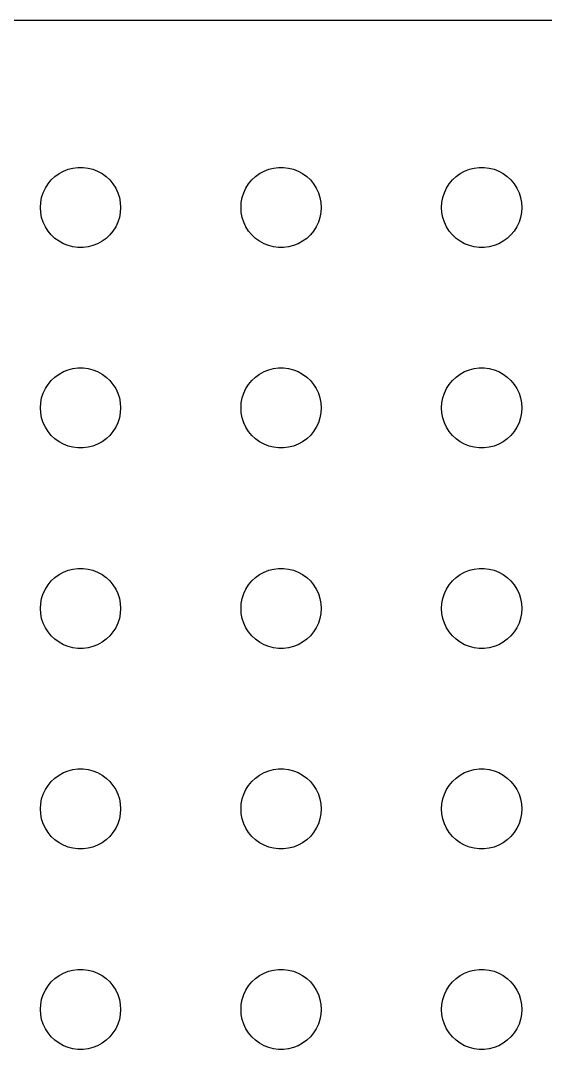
# Model space of a CAD drawing. Header units: metres. Extents: x -37 to 37, y 215 to 541.
# Drawn here: x -2.24 to 17.38, y 502.5 to 540.99 of the extents above; entities that cross this region are included whole.
import ezdxf

# ---------------------------------------------------------------- set-up
doc = ezdxf.new("R2010")
doc.units = ezdxf.units.M

msp = doc.modelspace()

# ---------------------------------------------------------------- linework, layer by layer
for p, q in [((32.3139, 540.99), (-32.3139, 540.99)), ((-0.803726, 535.266), (-0.638657, 535.357)), ((-0.638657, 535.357), (-0.463516, 535.427)), ((-0.463516, 535.427), (-0.281067, 535.473)), ((-0.281067, 535.473), (-0.094177, 535.497)), ((-0.094177, 535.497), (0.094177, 535.497)), ((0.094177, 535.497), (0.281067, 535.473)), ((0.281067, 535.473), (0.463516, 535.427)), ((0.463516, 535.427), (0.638657, 535.357)), ((0.638657, 535.357), (0.803726, 535.266)), ((6.69626, 535.266), (6.86133, 535.357)), ((6.86133, 535.357), (7.03647, 535.427)), ((7.03647, 535.427), (7.21892, 535.473)), ((7.21892, 535.473), (7.40581, 535.497)), ((7.40581, 535.497), (7.59418, 535.497)), ((7.59418, 535.497), (7.78107, 535.473)), ((7.78107, 535.473), (7.96352, 535.427)), ((7.96352, 535.427), (8.13866, 535.357)), ((8.13866, 535.357), (8.30373, 535.266)), ((14.1963, 535.266), (14.3613, 535.357)), ((14.3613, 535.357), (14.5365, 535.427)), ((14.5365, 535.427), (14.7189, 535.473)), ((14.7189, 535.473), (14.9058, 535.497)), ((14.9058, 535.497), (15.0942, 535.497)), ((15.0942, 535.497), (15.2811, 535.473)), ((15.2811, 535.473), (15.4635, 535.427)), ((15.4635, 535.427), (15.6387, 535.357)), ((15.6387, 535.357), (15.8037, 535.266)), ((-1.21352, 534.882), (-1.09344, 535.027)), ((-1.09344, 535.027), (-0.956131, 535.156)), ((-0.956131, 535.156), (-0.803726, 535.266)), ((0.803726, 535.266), (0.956131, 535.156)), ((0.956131, 535.156), (1.09344, 535.027)), ((1.09344, 535.027), (1.21352, 534.882)), ((6.28647, 534.882), (6.40654, 535.027)), ((6.40654, 535.027), (6.54385, 535.156)), ((6.54385, 535.156), (6.69626, 535.266)), ((8.30373, 535.266), (8.45613, 535.156)), ((8.45613, 535.156), (8.59344, 535.027)), ((8.59344, 535.027), (8.71352, 534.882)), ((13.7865, 534.882), (13.9065, 535.027)), ((13.9065, 535.027), (14.0439, 535.156)), ((14.0439, 535.156), (14.1963, 535.266)), ((15.8037, 535.266), (15.9561, 535.156)), ((15.9561, 535.156), (16.0934, 535.027)), ((16.0934, 535.027), (16.2135, 534.882)), ((-1.39465, 534.552), (-1.31445, 534.723)), ((-1.31445, 534.723), (-1.21352, 534.882)), ((1.21352, 534.882), (1.31445, 534.723)), ((1.31445, 534.723), (1.39465, 534.552)), ((6.10533, 534.552), (6.18553, 534.723)), ((6.18553, 534.723), (6.28647, 534.882)), ((8.71352, 534.882), (8.81445, 534.723)), ((8.81445, 534.723), (8.89465, 534.552)), ((13.6053, 534.552), (13.6855, 534.723)), ((13.6855, 534.723), (13.7865, 534.882)), ((16.2135, 534.882), (16.3145, 534.723)), ((16.3145, 534.723), (16.3947, 534.552)), ((-1.48816, 534.188), (-1.45287, 534.373)), ((-1.45287, 534.373), (-1.39465, 534.552)), ((1.39465, 534.552), (1.45287, 534.373)), ((1.45287, 534.373), (1.48816, 534.188)), ((6.01183, 534.188), (6.04712, 534.373)), ((6.04712, 534.373), (6.10533, 534.552)), ((8.89465, 534.552), (8.95287, 534.373)), ((8.95287, 534.373), (8.98816, 534.188)), ((13.5118, 534.188), (13.5471, 534.373)), ((13.5471, 534.373), (13.6053, 534.552)), ((16.3947, 534.552), (16.4529, 534.373)), ((16.4529, 534.373), (16.4882, 534.188)), ((-1.5, 534), (-1.48816, 534.188)), ((-1.48816, 533.812), (-1.5, 534)), ((1.48816, 534.188), (1.5, 534)), ((1.5, 534), (1.48816, 533.812)), ((6, 534), (6.01183, 534.188)), ((6.01183, 533.812), (6, 534)), ((8.98816, 534.188), (9, 534)), ((9, 534), (8.98816, 533.812)), ((13.5, 534), (13.5118, 534.188)), ((13.5118, 533.812), (13.5, 534)), ((16.4882, 534.188), (16.5, 534)), ((16.5, 534), (16.4882, 533.812)), ((-1.45287, 533.627), (-1.48816, 533.812)), ((-1.39465, 533.448), (-1.45287, 533.627)), ((-1.31445, 533.277), (-1.39465, 533.448)), ((1.39465, 533.448), (1.31445, 533.277)), ((1.45287, 533.627), (1.39465, 533.448)), ((1.48816, 533.812), (1.45287, 533.627)), ((6.04712, 533.627), (6.01183, 533.812)), ((6.10533, 533.448), (6.04712, 533.627)), ((6.18553, 533.277), (6.10533, 533.448)), ((8.89465, 533.448), (8.81445, 533.277)), ((8.95287, 533.627), (8.89465, 533.448)), ((8.98816, 533.812), (8.95287, 533.627)), ((13.5471, 533.627), (13.5118, 533.812)), ((13.6053, 533.448), (13.5471, 533.627)), ((13.6855, 533.277), (13.6053, 533.448)), ((16.3947, 533.448), (16.3145, 533.277)), ((16.4529, 533.627), (16.3947, 533.448)), ((16.4882, 533.812), (16.4529, 533.627)), ((-1.21352, 533.118), (-1.31445, 533.277)), ((-1.09344, 532.973), (-1.21352, 533.118)), ((1.21352, 533.118), (1.09344, 532.973)), ((1.31445, 533.277), (1.21352, 533.118)), ((6.28647, 533.118), (6.18553, 533.277)), ((6.40654, 532.973), (6.28647, 533.118)), ((8.71352, 533.118), (8.59344, 532.973)), ((8.81445, 533.277), (8.71352, 533.118)), ((13.7865, 533.118), (13.6855, 533.277)), ((13.9065, 532.973), (13.7865, 533.118)), ((16.2135, 533.118), (16.0934, 532.973)), ((16.3145, 533.277), (16.2135, 533.118)), ((-0.956131, 532.844), (-1.09344, 532.973)), ((-0.803726, 532.734), (-0.956131, 532.844)), ((-0.638657, 532.643), (-0.803726, 532.734)), ((0.803726, 532.734), (0.638657, 532.643)), ((0.956131, 532.844), (0.803726, 532.734)), ((1.09344, 532.973), (0.956131, 532.844)), ((6.54385, 532.844), (6.40654, 532.973)), ((6.69626, 532.734), (6.54385, 532.844)), ((6.86133, 532.643), (6.69626, 532.734)), ((8.30373, 532.734), (8.13866, 532.643)), ((8.45613, 532.844), (8.30373, 532.734)), ((8.59344, 532.973), (8.45613, 532.844)), ((14.0439, 532.844), (13.9065, 532.973)), ((14.1963, 532.734), (14.0439, 532.844)), ((14.3613, 532.643), (14.1963, 532.734)), ((15.8037, 532.734), (15.6387, 532.643)), ((15.9561, 532.844), (15.8037, 532.734)), ((16.0934, 532.973), (15.9561, 532.844)), ((-0.463516, 532.573), (-0.638657, 532.643)), ((-0.281067, 532.527), (-0.463516, 532.573)), ((-0.094177, 532.503), (-0.281067, 532.527)), ((0.094177, 532.503), (-0.094177, 532.503)), ((0.281067, 532.527), (0.094177, 532.503)), ((0.463516, 532.573), (0.281067, 532.527)), ((0.638657, 532.643), (0.463516, 532.573)), ((7.03647, 532.573), (6.86133, 532.643)), ((7.21892, 532.527), (7.03647, 532.573)), ((7.40581, 532.503), (7.21892, 532.527)), ((7.59418, 532.503), (7.40581, 532.503)), ((7.78107, 532.527), (7.59418, 532.503)), ((7.96352, 532.573), (7.78107, 532.527)), ((8.13866, 532.643), (7.96352, 532.573)), ((14.5365, 532.573), (14.3613, 532.643)), ((14.7189, 532.527), (14.5365, 532.573)), ((14.9058, 532.503), (14.7189, 532.527)), ((15.0942, 532.503), (14.9058, 532.503)), ((15.2811, 532.527), (15.0942, 532.503)), ((15.4635, 532.573), (15.2811, 532.527)), ((15.6387, 532.643), (15.4635, 532.573)), ((-0.956131, 527.656), (-0.803726, 527.766)), ((-0.803726, 527.766), (-0.638657, 527.857)), ((-0.638657, 527.857), (-0.463516, 527.927)), ((-0.463516, 527.927), (-0.281067, 527.973)), ((-0.281067, 527.973), (-0.094177, 527.997)), ((-0.094177, 527.997), (0.094177, 527.997)), ((0.094177, 527.997), (0.281067, 527.973)), ((0.281067, 527.973), (0.463516, 527.927)), ((0.463516, 527.927), (0.638657, 527.857)), ((0.638657, 527.857), (0.803726, 527.766)), ((0.803726, 527.766), (0.956131, 527.656)), ((6.54385, 527.656), (6.69626, 527.766)), ((6.69626, 527.766), (6.86133, 527.857)), ((6.86133, 527.857), (7.03647, 527.927)), ((7.03647, 527.927), (7.21892, 527.973)), ((7.21892, 527.973), (7.40581, 527.997)), ((7.40581, 527.997), (7.59418, 527.997)), ((7.59418, 527.997), (7.78107, 527.973)), ((7.78107, 527.973), (7.96352, 527.927)), ((7.96352, 527.927), (8.13866, 527.857)), ((8.13866, 527.857), (8.30373, 527.766)), ((8.30373, 527.766), (8.45613, 527.656)), ((14.0439, 527.656), (14.1963, 527.766)), ((14.1963, 527.766), (14.3613, 527.857)), ((14.3613, 527.857), (14.5365, 527.927)), ((14.5365, 527.927), (14.7189, 527.973)), ((14.7189, 527.973), (14.9058, 527.997)), ((14.9058, 527.997), (15.0942, 527.997)), ((15.0942, 527.997), (15.2811, 527.973)), ((15.2811, 527.973), (15.4635, 527.927)), ((15.4635, 527.927), (15.6387, 527.857)), ((15.6387, 527.857), (15.8037, 527.766)), ((15.8037, 527.766), (15.9561, 527.656)), ((-1.31445, 527.223), (-1.21352, 527.382)), ((-1.21352, 527.382), (-1.09344, 527.527)), ((-1.09344, 527.527), (-0.956131, 527.656)), ((0.956131, 527.656), (1.09344, 527.527)), ((1.09344, 527.527), (1.21352, 527.382)), ((1.21352, 527.382), (1.31445, 527.223)), ((6.18553, 527.223), (6.28647, 527.382)), ((6.28647, 527.382), (6.40654, 527.527)), ((6.40654, 527.527), (6.54385, 527.656)), ((8.45613, 527.656), (8.59344, 527.527)), ((8.59344, 527.527), (8.71352, 527.382)), ((8.71352, 527.382), (8.81445, 527.223)), ((13.6855, 527.223), (13.7865, 527.382)), ((13.7865, 527.382), (13.9065, 527.527)), ((13.9065, 527.527), (14.0439, 527.656)), ((15.9561, 527.656), (16.0934, 527.527)), ((16.0934, 527.527), (16.2135, 527.382)), ((16.2135, 527.382), (16.3145, 527.223)), ((-1.45287, 526.873), (-1.39465, 527.052)), ((-1.39465, 527.052), (-1.31445, 527.223)), ((1.31445, 527.223), (1.39465, 527.052)), ((1.39465, 527.052), (1.45287, 526.873)), ((6.04712, 526.873), (6.10533, 527.052)), ((6.10533, 527.052), (6.18553, 527.223)), ((8.81445, 527.223), (8.89465, 527.052)), ((8.89465, 527.052), (8.95287, 526.873)), ((13.5471, 526.873), (13.6053, 527.052)), ((13.6053, 527.052), (13.6855, 527.223)), ((16.3145, 527.223), (16.3947, 527.052)), ((16.3947, 527.052), (16.4529, 526.873)), ((-1.5, 526.5), (-1.48816, 526.688)), ((-1.48816, 526.688), (-1.45287, 526.873)), ((1.45287, 526.873), (1.48816, 526.688)), ((1.48816, 526.688), (1.5, 526.5)), ((6, 526.5), (6.01183, 526.688)), ((6.01183, 526.688), (6.04712, 526.873)), ((8.95287, 526.873), (8.98816, 526.688)), ((8.98816, 526.688), (9, 526.5)), ((13.5, 526.5), (13.5118, 526.688)), ((13.5118, 526.688), (13.5471, 526.873)), ((16.4529, 526.873), (16.4882, 526.688)), ((16.4882, 526.688), (16.5, 526.5)), ((-1.48816, 526.312), (-1.5, 526.5)), ((-1.45287, 526.127), (-1.48816, 526.312)), ((-1.39465, 525.948), (-1.45287, 526.127)), ((1.45287, 526.127), (1.39465, 525.948)), ((1.48816, 526.312), (1.45287, 526.127)), ((1.5, 526.5), (1.48816, 526.312)), ((6.01183, 526.312), (6, 526.5)), ((6.04712, 526.127), (6.01183, 526.312)), ((6.10533, 525.948), (6.04712, 526.127)), ((8.95287, 526.127), (8.89465, 525.948)), ((8.98816, 526.312), (8.95287, 526.127)), ((9, 526.5), (8.98816, 526.312)), ((13.5118, 526.312), (13.5, 526.5)), ((13.5471, 526.127), (13.5118, 526.312)), ((13.6053, 525.948), (13.5471, 526.127)), ((16.4529, 526.127), (16.3947, 525.948)), ((16.4882, 526.312), (16.4529, 526.127)), ((16.5, 526.5), (16.4882, 526.312)), ((-1.31445, 525.777), (-1.39465, 525.948)), ((-1.21352, 525.618), (-1.31445, 525.777)), ((1.31445, 525.777), (1.21352, 525.618)), ((1.39465, 525.948), (1.31445, 525.777)), ((6.18553, 525.777), (6.10533, 525.948)), ((6.28647, 525.618), (6.18553, 525.777)), ((8.81445, 525.777), (8.71352, 525.618)), ((8.89465, 525.948), (8.81445, 525.777)), ((13.6855, 525.777), (13.6053, 525.948)), ((13.7865, 525.618), (13.6855, 525.777)), ((16.3145, 525.777), (16.2135, 525.618)), ((16.3947, 525.948), (16.3145, 525.777)), ((-1.09344, 525.473), (-1.21352, 525.618)), ((-0.956131, 525.344), (-1.09344, 525.473)), ((1.09344, 525.473), (0.956131, 525.344)), ((1.21352, 525.618), (1.09344, 525.473)), ((6.40654, 525.473), (6.28647, 525.618)), ((6.54385, 525.344), (6.40654, 525.473)), ((8.59344, 525.473), (8.45613, 525.344)), ((8.71352, 525.618), (8.59344, 525.473)), ((13.9065, 525.473), (13.7865, 525.618)), ((14.0439, 525.344), (13.9065, 525.473)), ((16.0934, 525.473), (15.9561, 525.344)), ((16.2135, 525.618), (16.0934, 525.473)), ((-0.803726, 525.234), (-0.956131, 525.344)), ((-0.638657, 525.143), (-0.803726, 525.234)), ((-0.463516, 525.073), (-0.638657, 525.143)), ((-0.281067, 525.027), (-0.463516, 525.073)), ((-0.094177, 525.003), (-0.281067, 525.027)), ((0.094177, 525.003), (-0.094177, 525.003)), ((0.281067, 525.027), (0.094177, 525.003)), ((0.463516, 525.073), (0.281067, 525.027)), ((0.638657, 525.143), (0.463516, 525.073)), ((0.803726, 525.234), (0.638657, 525.143)), ((0.956131, 525.344), (0.803726, 525.234)), ((6.69626, 525.234), (6.54385, 525.344)), ((6.86133, 525.143), (6.69626, 525.234)), ((7.03647, 525.073), (6.86133, 525.143)), ((7.21892, 525.027), (7.03647, 525.073)), ((7.40581, 525.003), (7.21892, 525.027)), ((7.59418, 525.003), (7.40581, 525.003)), ((7.78107, 525.027), (7.59418, 525.003)), ((7.96352, 525.073), (7.78107, 525.027)), ((8.13866, 525.143), (7.96352, 525.073)), ((8.30373, 525.234), (8.13866, 525.143)), ((8.45613, 525.344), (8.30373, 525.234)), ((14.1963, 525.234), (14.0439, 525.344)), ((14.3613, 525.143), (14.1963, 525.234)), ((14.5365, 525.073), (14.3613, 525.143)), ((14.7189, 525.027), (14.5365, 525.073)), ((14.9058, 525.003), (14.7189, 525.027)), ((15.0942, 525.003), (14.9058, 525.003)), ((15.2811, 525.027), (15.0942, 525.003)), ((15.4635, 525.073), (15.2811, 525.027)), ((15.6387, 525.143), (15.4635, 525.073)), ((15.8037, 525.234), (15.6387, 525.143)), ((15.9561, 525.344), (15.8037, 525.234)), ((-0.803726, 520.266), (-0.638657, 520.357)), ((-0.638657, 520.357), (-0.463516, 520.427)), ((-0.463516, 520.427), (-0.281067, 520.473)), ((-0.281067, 520.473), (-0.094177, 520.497)), ((-0.094177, 520.497), (0.094177, 520.497)), ((0.094177, 520.497), (0.281067, 520.473)), ((0.281067, 520.473), (0.463516, 520.427)), ((0.463516, 520.427), (0.638657, 520.357)), ((0.638657, 520.357), (0.803726, 520.266)), ((6.69626, 520.266), (6.86133, 520.357)), ((6.86133, 520.357), (7.03647, 520.427)), ((7.03647, 520.427), (7.21892, 520.473)), ((7.21892, 520.473), (7.40581, 520.497)), ((7.40581, 520.497), (7.59418, 520.497)), ((7.59418, 520.497), (7.78107, 520.473)), ((7.78107, 520.473), (7.96352, 520.427)), ((7.96352, 520.427), (8.13866, 520.357)), ((8.13866, 520.357), (8.30373, 520.266)), ((14.1963, 520.266), (14.3613, 520.357)), ((14.3613, 520.357), (14.5365, 520.427)), ((14.5365, 520.427), (14.7189, 520.473)), ((14.7189, 520.473), (14.9058, 520.497)), ((14.9058, 520.497), (15.0942, 520.497)), ((15.0942, 520.497), (15.2811, 520.473)), ((15.2811, 520.473), (15.4635, 520.427)), ((15.4635, 520.427), (15.6387, 520.357)), ((15.6387, 520.357), (15.8037, 520.266)), ((-1.21352, 519.882), (-1.09344, 520.027)), ((-1.09344, 520.027), (-0.956131, 520.156)), ((-0.956131, 520.156), (-0.803726, 520.266)), ((0.803726, 520.266), (0.956131, 520.156)), ((0.956131, 520.156), (1.09344, 520.027)), ((1.09344, 520.027), (1.21352, 519.882)), ((6.28647, 519.882), (6.40654, 520.027)), ((6.40654, 520.027), (6.54385, 520.156)), ((6.54385, 520.156), (6.69626, 520.266)), ((8.30373, 520.266), (8.45613, 520.156)), ((8.45613, 520.156), (8.59344, 520.027)), ((8.59344, 520.027), (8.71352, 519.882)), ((13.7865, 519.882), (13.9065, 520.027)), ((13.9065, 520.027), (14.0439, 520.156)), ((14.0439, 520.156), (14.1963, 520.266)), ((15.8037, 520.266), (15.9561, 520.156)), ((15.9561, 520.156), (16.0934, 520.027)), ((16.0934, 520.027), (16.2135, 519.882)), ((-1.39465, 519.552), (-1.31445, 519.723)), ((-1.31445, 519.723), (-1.21352, 519.882)), ((1.21352, 519.882), (1.31445, 519.723)), ((1.31445, 519.723), (1.39465, 519.552)), ((6.10533, 519.552), (6.18553, 519.723)), ((6.18553, 519.723), (6.28647, 519.882)), ((8.71352, 519.882), (8.81445, 519.723)), ((8.81445, 519.723), (8.89465, 519.552)), ((13.6053, 519.552), (13.6855, 519.723)), ((13.6855, 519.723), (13.7865, 519.882)), ((16.2135, 519.882), (16.3145, 519.723)), ((16.3145, 519.723), (16.3947, 519.552)), ((-1.48816, 519.188), (-1.45287, 519.373)), ((-1.45287, 519.373), (-1.39465, 519.552)), ((1.39465, 519.552), (1.45287, 519.373)), ((1.45287, 519.373), (1.48816, 519.188)), ((6.01183, 519.188), (6.04712, 519.373)), ((6.04712, 519.373), (6.10533, 519.552)), ((8.89465, 519.552), (8.95287, 519.373)), ((8.95287, 519.373), (8.98816, 519.188)), ((13.5118, 519.188), (13.5471, 519.373)), ((13.5471, 519.373), (13.6053, 519.552)), ((16.3947, 519.552), (16.4529, 519.373)), ((16.4529, 519.373), (16.4882, 519.188)), ((-1.5, 519), (-1.48816, 519.188)), ((-1.48816, 518.812), (-1.5, 519)), ((-1.45287, 518.627), (-1.48816, 518.812)), ((1.48816, 518.812), (1.45287, 518.627)), ((1.48816, 519.188), (1.5, 519)), ((1.5, 519), (1.48816, 518.812)), ((6, 519), (6.01183, 519.188)), ((6.01183, 518.812), (6, 519)), ((6.04712, 518.627), (6.01183, 518.812)), ((8.98816, 518.812), (8.95287, 518.627)), ((8.98816, 519.188), (9, 519)), ((9, 519), (8.98816, 518.812)), ((13.5, 519), (13.5118, 519.188)), ((13.5118, 518.812), (13.5, 519)), ((13.5471, 518.627), (13.5118, 518.812)), ((16.4882, 518.812), (16.4529, 518.627)), ((16.4882, 519.188), (16.5, 519)), ((16.5, 519), (16.4882, 518.812)), ((-1.39465, 518.448), (-1.45287, 518.627)), ((-1.31445, 518.277), (-1.39465, 518.448)), ((1.39465, 518.448), (1.31445, 518.277)), ((1.45287, 518.627), (1.39465, 518.448)), ((6.10533, 518.448), (6.04712, 518.627)), ((6.18553, 518.277), (6.10533, 518.448)), ((8.89465, 518.448), (8.81445, 518.277)), ((8.95287, 518.627), (8.89465, 518.448)), ((13.6053, 518.448), (13.5471, 518.627)), ((13.6855, 518.277), (13.6053, 518.448)), ((16.3947, 518.448), (16.3145, 518.277)), ((16.4529, 518.627), (16.3947, 518.448)), ((-1.21352, 518.118), (-1.31445, 518.277)), ((-1.09344, 517.973), (-1.21352, 518.118)), ((1.21352, 518.118), (1.09344, 517.973)), ((1.31445, 518.277), (1.21352, 518.118)), ((6.28647, 518.118), (6.18553, 518.277)), ((6.40654, 517.973), (6.28647, 518.118)), ((8.71352, 518.118), (8.59344, 517.973)), ((8.81445, 518.277), (8.71352, 518.118)), ((13.7865, 518.118), (13.6855, 518.277)), ((13.9065, 517.973), (13.7865, 518.118)), ((16.2135, 518.118), (16.0934, 517.973)), ((16.3145, 518.277), (16.2135, 518.118)), ((-0.956131, 517.844), (-1.09344, 517.973)), ((-0.803726, 517.734), (-0.956131, 517.844)), ((-0.638657, 517.643), (-0.803726, 517.734)), ((0.803726, 517.734), (0.638657, 517.643)), ((0.956131, 517.844), (0.803726, 517.734)), ((1.09344, 517.973), (0.956131, 517.844)), ((6.54385, 517.844), (6.40654, 517.973)), ((6.69626, 517.734), (6.54385, 517.844)), ((6.86133, 517.643), (6.69626, 517.734)), ((8.30373, 517.734), (8.13866, 517.643)), ((8.45613, 517.844), (8.30373, 517.734)), ((8.59344, 517.973), (8.45613, 517.844)), ((14.0439, 517.844), (13.9065, 517.973)), ((14.1963, 517.734), (14.0439, 517.844)), ((14.3613, 517.643), (14.1963, 517.734)), ((15.8037, 517.734), (15.6387, 517.643)), ((15.9561, 517.844), (15.8037, 517.734)), ((16.0934, 517.973), (15.9561, 517.844)), ((-0.463516, 517.573), (-0.638657, 517.643)), ((-0.281067, 517.527), (-0.463516, 517.573)), ((-0.094177, 517.503), (-0.281067, 517.527)), ((0.094177, 517.503), (-0.094177, 517.503)), ((0.281067, 517.527), (0.094177, 517.503)), ((0.463516, 517.573), (0.281067, 517.527)), ((0.638657, 517.643), (0.463516, 517.573)), ((7.03647, 517.573), (6.86133, 517.643)), ((7.21892, 517.527), (7.03647, 517.573)), ((7.40581, 517.503), (7.21892, 517.527)), ((7.59418, 517.503), (7.40581, 517.503)), ((7.78107, 517.527), (7.59418, 517.503)), ((7.96352, 517.573), (7.78107, 517.527)), ((8.13866, 517.643), (7.96352, 517.573)), ((14.5365, 517.573), (14.3613, 517.643)), ((14.7189, 517.527), (14.5365, 517.573)), ((14.9058, 517.503), (14.7189, 517.527)), ((15.0942, 517.503), (14.9058, 517.503)), ((15.2811, 517.527), (15.0942, 517.503)), ((15.4635, 517.573), (15.2811, 517.527)), ((15.6387, 517.643), (15.4635, 517.573)), ((-1.09344, 512.527), (-0.956131, 512.656)), ((-0.956131, 512.656), (-0.803726, 512.766)), ((-0.803726, 512.766), (-0.638657, 512.857)), ((-0.638657, 512.857), (-0.463516, 512.927)), ((-0.463516, 512.927), (-0.281067, 512.973)), ((-0.281067, 512.973), (-0.094177, 512.997)), ((-0.094177, 512.997), (0.094177, 512.997)), ((0.094177, 512.997), (0.281067, 512.973)), ((0.281067, 512.973), (0.463516, 512.927)), ((0.463516, 512.927), (0.638657, 512.857)), ((0.638657, 512.857), (0.803726, 512.766)), ((0.803726, 512.766), (0.956131, 512.656)), ((0.956131, 512.656), (1.09344, 512.527)), ((6.40654, 512.527), (6.54385, 512.656)), ((6.54385, 512.656), (6.69626, 512.766)), ((6.69626, 512.766), (6.86133, 512.857)), ((6.86133, 512.857), (7.03647, 512.927)), ((7.03647, 512.927), (7.21892, 512.973)), ((7.21892, 512.973), (7.40581, 512.997)), ((7.40581, 512.997), (7.59418, 512.997)), ((7.59418, 512.997), (7.78107, 512.973)), ((7.78107, 512.973), (7.96352, 512.927)), ((7.96352, 512.927), (8.13866, 512.857)), ((8.13866, 512.857), (8.30373, 512.766)), ((8.30373, 512.766), (8.45613, 512.656)), ((8.45613, 512.656), (8.59344, 512.527)), ((13.9065, 512.527), (14.0439, 512.656)), ((14.0439, 512.656), (14.1963, 512.766)), ((14.1963, 512.766), (14.3613, 512.857)), ((14.3613, 512.857), (14.5365, 512.927)), ((14.5365, 512.927), (14.7189, 512.973)), ((14.7189, 512.973), (14.9058, 512.997)), ((14.9058, 512.997), (15.0942, 512.997)), ((15.0942, 512.997), (15.2811, 512.973)), ((15.2811, 512.973), (15.4635, 512.927)), ((15.4635, 512.927), (15.6387, 512.857)), ((15.6387, 512.857), (15.8037, 512.766)), ((15.8037, 512.766), (15.9561, 512.656)), ((15.9561, 512.656), (16.0934, 512.527)), ((-1.31445, 512.223), (-1.21352, 512.382)), ((-1.21352, 512.382), (-1.09344, 512.527)), ((1.09344, 512.527), (1.21352, 512.382)), ((1.21352, 512.382), (1.31445, 512.223)), ((6.18553, 512.223), (6.28647, 512.382)), ((6.28647, 512.382), (6.40654, 512.527)), ((8.59344, 512.527), (8.71352, 512.382)), ((8.71352, 512.382), (8.81445, 512.223)), ((13.6855, 512.223), (13.7865, 512.382)), ((13.7865, 512.382), (13.9065, 512.527)), ((16.0934, 512.527), (16.2135, 512.382)), ((16.2135, 512.382), (16.3145, 512.223)), ((-1.45287, 511.873), (-1.39465, 512.052)), ((-1.39465, 512.052), (-1.31445, 512.223)), ((1.31445, 512.223), (1.39465, 512.052)), ((1.39465, 512.052), (1.45287, 511.873)), ((6.04712, 511.873), (6.10533, 512.052)), ((6.10533, 512.052), (6.18553, 512.223)), ((8.81445, 512.223), (8.89465, 512.052)), ((8.89465, 512.052), (8.95287, 511.873)), ((13.5471, 511.873), (13.6053, 512.052)), ((13.6053, 512.052), (13.6855, 512.223)), ((16.3145, 512.223), (16.3947, 512.052)), ((16.3947, 512.052), (16.4529, 511.873)), ((-1.5, 511.5), (-1.48816, 511.688)), ((-1.48816, 511.312), (-1.5, 511.5)), ((-1.48816, 511.688), (-1.45287, 511.873)), ((1.45287, 511.873), (1.48816, 511.688)), ((1.48816, 511.688), (1.5, 511.5)), ((1.5, 511.5), (1.48816, 511.312)), ((6, 511.5), (6.01183, 511.688)), ((6.01183, 511.312), (6, 511.5)), ((6.01183, 511.688), (6.04712, 511.873)), ((8.95287, 511.873), (8.98816, 511.688)), ((8.98816, 511.688), (9, 511.5)), ((9, 511.5), (8.98816, 511.312)), ((13.5, 511.5), (13.5118, 511.688)), ((13.5118, 511.312), (13.5, 511.5)), ((13.5118, 511.688), (13.5471, 511.873)), ((16.4529, 511.873), (16.4882, 511.688)), ((16.4882, 511.688), (16.5, 511.5)), ((16.5, 511.5), (16.4882, 511.312)), ((-1.45287, 511.127), (-1.48816, 511.312)), ((-1.39465, 510.948), (-1.45287, 511.127)), ((1.45287, 511.127), (1.39465, 510.948)), ((1.48816, 511.312), (1.45287, 511.127)), ((6.04712, 511.127), (6.01183, 511.312)), ((6.10533, 510.948), (6.04712, 511.127)), ((8.95287, 511.127), (8.89465, 510.948)), ((8.98816, 511.312), (8.95287, 511.127)), ((13.5471, 511.127), (13.5118, 511.312)), ((13.6053, 510.948), (13.5471, 511.127)), ((16.4529, 511.127), (16.3947, 510.948)), ((16.4882, 511.312), (16.4529, 511.127)), ((-1.31445, 510.777), (-1.39465, 510.948)), ((-1.21352, 510.618), (-1.31445, 510.777)), ((1.31445, 510.777), (1.21352, 510.618)), ((1.39465, 510.948), (1.31445, 510.777)), ((6.18553, 510.777), (6.10533, 510.948)), ((6.28647, 510.618), (6.18553, 510.777)), ((8.81445, 510.777), (8.71352, 510.618)), ((8.89465, 510.948), (8.81445, 510.777)), ((13.6855, 510.777), (13.6053, 510.948)), ((13.7865, 510.618), (13.6855, 510.777)), ((16.3145, 510.777), (16.2135, 510.618)), ((16.3947, 510.948), (16.3145, 510.777)), ((-1.09344, 510.473), (-1.21352, 510.618)), ((-0.956131, 510.344), (-1.09344, 510.473)), ((-0.803726, 510.234), (-0.956131, 510.344)), ((0.956131, 510.344), (0.803726, 510.234)), ((1.09344, 510.473), (0.956131, 510.344)), ((1.21352, 510.618), (1.09344, 510.473)), ((6.40654, 510.473), (6.28647, 510.618)), ((6.54385, 510.344), (6.40654, 510.473)), ((6.69626, 510.234), (6.54385, 510.344)), ((8.45613, 510.344), (8.30373, 510.234)), ((8.59344, 510.473), (8.45613, 510.344)), ((8.71352, 510.618), (8.59344, 510.473)), ((13.9065, 510.473), (13.7865, 510.618)), ((14.0439, 510.344), (13.9065, 510.473)), ((14.1963, 510.234), (14.0439, 510.344)), ((15.9561, 510.344), (15.8037, 510.234)), ((16.0934, 510.473), (15.9561, 510.344)), ((16.2135, 510.618), (16.0934, 510.473)), ((-0.638657, 510.143), (-0.803726, 510.234)), ((-0.463516, 510.073), (-0.638657, 510.143)), ((-0.281067, 510.027), (-0.463516, 510.073)), ((-0.094177, 510.003), (-0.281067, 510.027)), ((0.094177, 510.003), (-0.094177, 510.003)), ((0.281067, 510.027), (0.094177, 510.003)), ((0.463516, 510.073), (0.281067, 510.027)), ((0.638657, 510.143), (0.463516, 510.073)), ((0.803726, 510.234), (0.638657, 510.143)), ((6.86133, 510.143), (6.69626, 510.234)), ((7.03647, 510.073), (6.86133, 510.143)), ((7.21892, 510.027), (7.03647, 510.073)), ((7.40581, 510.003), (7.21892, 510.027)), ((7.59418, 510.003), (7.40581, 510.003)), ((7.78107, 510.027), (7.59418, 510.003)), ((7.96352, 510.073), (7.78107, 510.027)), ((8.13866, 510.143), (7.96352, 510.073)), ((8.30373, 510.234), (8.13866, 510.143)), ((14.3613, 510.143), (14.1963, 510.234)), ((14.5365, 510.073), (14.3613, 510.143)), ((14.7189, 510.027), (14.5365, 510.073)), ((14.9058, 510.003), (14.7189, 510.027)), ((15.0942, 510.003), (14.9058, 510.003)), ((15.2811, 510.027), (15.0942, 510.003)), ((15.4635, 510.073), (15.2811, 510.027)), ((15.6387, 510.143), (15.4635, 510.073)), ((15.8037, 510.234), (15.6387, 510.143)), ((-0.803726, 505.266), (-0.638657, 505.357)), ((-0.638657, 505.357), (-0.463516, 505.427)), ((-0.463516, 505.427), (-0.281067, 505.473)), ((-0.281067, 505.473), (-0.094177, 505.497)), ((-0.094177, 505.497), (0.094177, 505.497)), ((0.094177, 505.497), (0.281067, 505.473)), ((0.281067, 505.473), (0.463516, 505.427)), ((0.463516, 505.427), (0.638657, 505.357)), ((0.638657, 505.357), (0.803726, 505.266)), ((6.69626, 505.266), (6.86133, 505.357)), ((6.86133, 505.357), (7.03647, 505.427)), ((7.03647, 505.427), (7.21892, 505.473)), ((7.21892, 505.473), (7.40581, 505.497)), ((7.40581, 505.497), (7.59418, 505.497)), ((7.59418, 505.497), (7.78107, 505.473)), ((7.78107, 505.473), (7.96352, 505.427)), ((7.96352, 505.427), (8.13866, 505.357)), ((8.13866, 505.357), (8.30373, 505.266)), ((14.1963, 505.266), (14.3613, 505.357)), ((14.3613, 505.357), (14.5365, 505.427)), ((14.5365, 505.427), (14.7189, 505.473)), ((14.7189, 505.473), (14.9058, 505.497)), ((14.9058, 505.497), (15.0942, 505.497)), ((15.0942, 505.497), (15.2811, 505.473)), ((15.2811, 505.473), (15.4635, 505.427)), ((15.4635, 505.427), (15.6387, 505.357)), ((15.6387, 505.357), (15.8037, 505.266)), ((-1.21352, 504.882), (-1.09344, 505.027)), ((-1.09344, 505.027), (-0.956131, 505.156)), ((-0.956131, 505.156), (-0.803726, 505.266)), ((0.803726, 505.266), (0.956131, 505.156)), ((0.956131, 505.156), (1.09344, 505.027)), ((1.09344, 505.027), (1.21352, 504.882)), ((6.28647, 504.882), (6.40654, 505.027)), ((6.40654, 505.027), (6.54385, 505.156)), ((6.54385, 505.156), (6.69626, 505.266)), ((8.30373, 505.266), (8.45613, 505.156)), ((8.45613, 505.156), (8.59344, 505.027)), ((8.59344, 505.027), (8.71352, 504.882)), ((13.7865, 504.882), (13.9065, 505.027)), ((13.9065, 505.027), (14.0439, 505.156)), ((14.0439, 505.156), (14.1963, 505.266)), ((15.8037, 505.266), (15.9561, 505.156)), ((15.9561, 505.156), (16.0934, 505.027)), ((16.0934, 505.027), (16.2135, 504.882)), ((-1.39465, 504.552), (-1.31445, 504.723)), ((-1.31445, 504.723), (-1.21352, 504.882)), ((1.21352, 504.882), (1.31445, 504.723)), ((1.31445, 504.723), (1.39465, 504.552)), ((6.10533, 504.552), (6.18553, 504.723)), ((6.18553, 504.723), (6.28647, 504.882)), ((8.71352, 504.882), (8.81445, 504.723)), ((8.81445, 504.723), (8.89465, 504.552)), ((13.6053, 504.552), (13.6855, 504.723)), ((13.6855, 504.723), (13.7865, 504.882)), ((16.2135, 504.882), (16.3145, 504.723)), ((16.3145, 504.723), (16.3947, 504.552)), ((-1.5, 504), (-1.48816, 504.188)), ((-1.48816, 504.188), (-1.45287, 504.373)), ((-1.45287, 504.373), (-1.39465, 504.552)), ((1.39465, 504.552), (1.45287, 504.373)), ((1.45287, 504.373), (1.48816, 504.188)), ((1.48816, 504.188), (1.5, 504)), ((6, 504), (6.01183, 504.188)), ((6.01183, 504.188), (6.04712, 504.373)), ((6.04712, 504.373), (6.10533, 504.552)), ((8.89465, 504.552), (8.95287, 504.373)), ((8.95287, 504.373), (8.98816, 504.188)), ((8.98816, 504.188), (9, 504)), ((13.5, 504), (13.5118, 504.188)), ((13.5118, 504.188), (13.5471, 504.373)), ((13.5471, 504.373), (13.6053, 504.552)), ((16.3947, 504.552), (16.4529, 504.373)), ((16.4529, 504.373), (16.4882, 504.188)), ((16.4882, 504.188), (16.5, 504)), ((-1.48816, 503.812), (-1.5, 504)), ((-1.45287, 503.627), (-1.48816, 503.812)), ((1.48816, 503.812), (1.45287, 503.627)), ((1.5, 504), (1.48816, 503.812)), ((6.01183, 503.812), (6, 504)), ((6.04712, 503.627), (6.01183, 503.812)), ((8.98816, 503.812), (8.95287, 503.627)), ((9, 504), (8.98816, 503.812)), ((13.5118, 503.812), (13.5, 504)), ((13.5471, 503.627), (13.5118, 503.812)), ((16.4882, 503.812), (16.4529, 503.627)), ((16.5, 504), (16.4882, 503.812)), ((-1.39465, 503.448), (-1.45287, 503.627)), ((-1.31445, 503.277), (-1.39465, 503.448)), ((1.39465, 503.448), (1.31445, 503.277)), ((1.45287, 503.627), (1.39465, 503.448)), ((6.10533, 503.448), (6.04712, 503.627)), ((6.18553, 503.277), (6.10533, 503.448)), ((8.89465, 503.448), (8.81445, 503.277)), ((8.95287, 503.627), (8.89465, 503.448)), ((13.6053, 503.448), (13.5471, 503.627)), ((13.6855, 503.277), (13.6053, 503.448)), ((16.3947, 503.448), (16.3145, 503.277)), ((16.4529, 503.627), (16.3947, 503.448)), ((-1.21352, 503.118), (-1.31445, 503.277)), ((-1.09344, 502.973), (-1.21352, 503.118)), ((1.21352, 503.118), (1.09344, 502.973)), ((1.31445, 503.277), (1.21352, 503.118)), ((6.28647, 503.118), (6.18553, 503.277)), ((6.40654, 502.973), (6.28647, 503.118)), ((8.71352, 503.118), (8.59344, 502.973)), ((8.81445, 503.277), (8.71352, 503.118)), ((13.7865, 503.118), (13.6855, 503.277)), ((13.9065, 502.973), (13.7865, 503.118)), ((16.2135, 503.118), (16.0934, 502.973)), ((16.3145, 503.277), (16.2135, 503.118)), ((-0.956131, 502.844), (-1.09344, 502.973)), ((-0.803726, 502.734), (-0.956131, 502.844)), ((-0.638657, 502.643), (-0.803726, 502.734)), ((-0.463516, 502.573), (-0.638657, 502.643)), ((0.638657, 502.643), (0.463516, 502.573)), ((0.803726, 502.734), (0.638657, 502.643)), ((0.956131, 502.844), (0.803726, 502.734)), ((1.09344, 502.973), (0.956131, 502.844)), ((6.54385, 502.844), (6.40654, 502.973)), ((6.69626, 502.734), (6.54385, 502.844)), ((6.86133, 502.643), (6.69626, 502.734)), ((7.03647, 502.573), (6.86133, 502.643)), ((8.13866, 502.643), (7.96352, 502.573)), ((8.30373, 502.734), (8.13866, 502.643)), ((8.45613, 502.844), (8.30373, 502.734)), ((8.59344, 502.973), (8.45613, 502.844)), ((14.0439, 502.844), (13.9065, 502.973)), ((14.1963, 502.734), (14.0439, 502.844)), ((14.3613, 502.643), (14.1963, 502.734)), ((14.5365, 502.573), (14.3613, 502.643)), ((15.6387, 502.643), (15.4635, 502.573)), ((15.8037, 502.734), (15.6387, 502.643)), ((15.9561, 502.844), (15.8037, 502.734)), ((16.0934, 502.973), (15.9561, 502.844)), ((-0.281067, 502.527), (-0.463516, 502.573)), ((-0.094177, 502.503), (-0.281067, 502.527)), ((0.094177, 502.503), (-0.094177, 502.503)), ((0.281067, 502.527), (0.094177, 502.503)), ((0.463516, 502.573), (0.281067, 502.527)), ((7.21892, 502.527), (7.03647, 502.573)), ((7.40581, 502.503), (7.21892, 502.527)), ((7.59418, 502.503), (7.40581, 502.503)), ((7.78107, 502.527), (7.59418, 502.503)), ((7.96352, 502.573), (7.78107, 502.527)), ((14.7189, 502.527), (14.5365, 502.573)), ((14.9058, 502.503), (14.7189, 502.527)), ((15.0942, 502.503), (14.9058, 502.503)), ((15.2811, 502.527), (15.0942, 502.503)), ((15.4635, 502.573), (15.2811, 502.527))]:
    msp.add_line(p, q)

doc.saveas('drawing.dxf')
